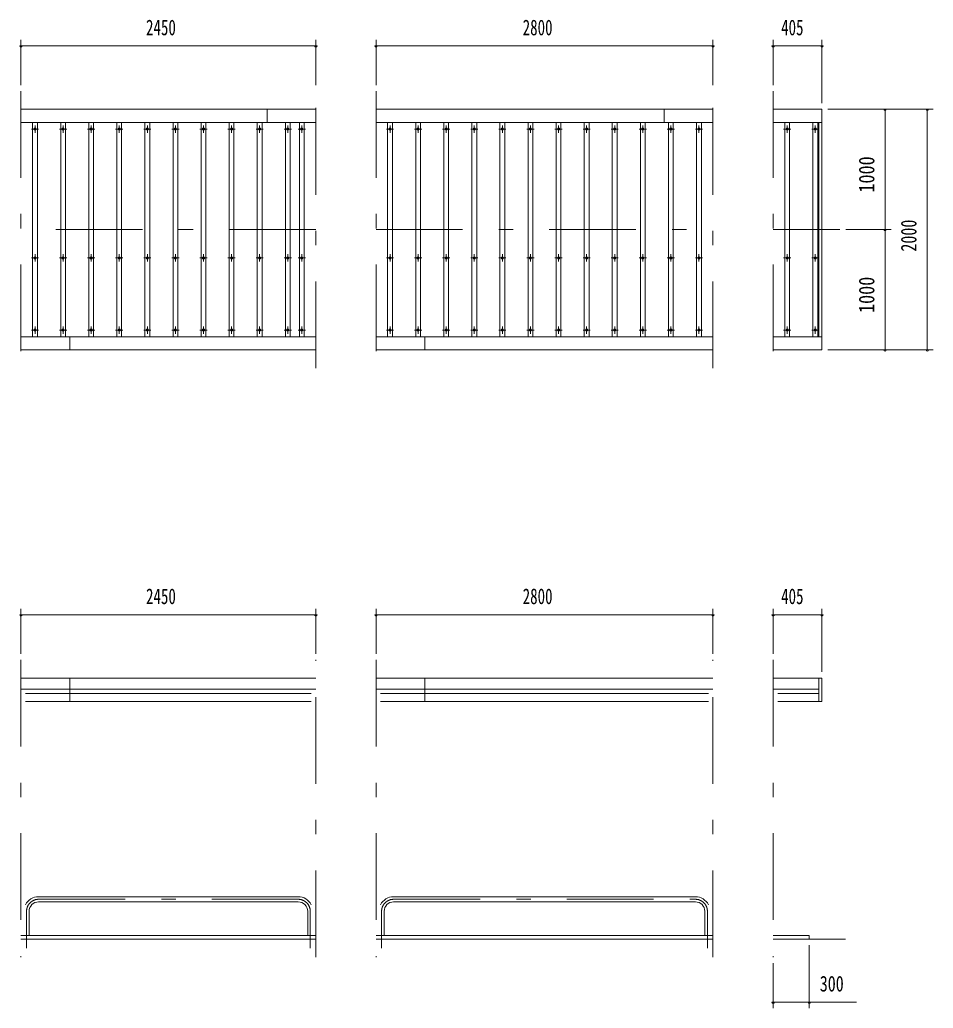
# Model space of a CAD drawing. Units: millimetres, scale not verified. Extents: x -23548 to 23548, y -10500 to 10500.
# Drawn here: x -14854 to -7264, y 1220 to 9431 of the extents above; entities that cross this region are included whole.
import ezdxf
from ezdxf.enums import TextEntityAlignment as Align

# ---------------------------------------------------------------- set-up
doc = ezdxf.new("R2010")
doc.units = ezdxf.units.MM
doc.header["$LTSCALE"] = 60
doc.linetypes.add('USER3', pattern=[24, 12, -5, 2, -5])
for name, color, linetype, lineweight in [('0-2_1-0BOLD', 7, 'Continuous', 18), ('0-3_1-2CENTER', 3, 'USER3', 18), ('0-4_1-4THIN', 4, 'Continuous', 18), ('0-5_1-5DIM', 3, 'Continuous', 18)]:
    doc.layers.add(name, color=color, linetype=linetype, lineweight=lineweight)
doc.styles.add('ＭＳ ゴシック', font='')
doc.styles.get('ＭＳ ゴシック').set_extended_font_data('MS Gothic')

msp = doc.modelspace()

# ---------------------------------------------------------------- linework, layer by layer
at = {"layer": '0-2_1-0BOLD'}
for p, q in [((-14844.44, 8687.67), (-12394.44, 8687.67)), ((-12799.44, 8687.67), (-12799.44, 8577.67)), ((-11894.44, 8687.67), (-9094.44, 8687.67)), ((-9499.44, 8687.67), (-9499.44, 8577.67)), ((-12394.44, 8577.67), (-14844.44, 8577.67)), ((-9094.44, 8577.67), (-11894.44, 8577.67)), ((-8594.44, 8577.67), (-8189.44, 8577.67)), ((-8214.44, 8577.67), (-8214.44, 6797.67)), ((-12394.44, 6797.67), (-14844.44, 6797.67)), ((-14439.44, 6797.67), (-14439.44, 6687.67)), ((-11894.44, 6797.67), (-9094.44, 6797.67)), ((-11489.44, 6687.67), (-11489.44, 6797.67)), ((-8189.44, 6797.67), (-8594.44, 6797.67)), ((-14844.44, 6687.67), (-12394.44, 6687.67)), ((-9094.44, 6687.67), (-11894.44, 6687.67)), ((-8594.44, 6687.67), (-8189.44, 6687.67)), ((-14844.44, 3962.67), (-12394.44, 3962.67)), ((-14439.44, 3962.67), (-14439.44, 3768.55)), ((-11894.44, 3962.67), (-9094.44, 3962.67)), ((-11489.44, 3962.67), (-11489.44, 3768.55)), ((-8214.44, 3962.67), (-8214.44, 3768.55)), ((-12394.44, 3868.72), (-14844.44, 3868.72)), ((-9094.44, 3868.72), (-11894.44, 3868.72)), ((-8214.44, 3868.72), (-8594.44, 3868.72)), ((-14806.29, 3834.18), (-12432.59, 3834.18)), ((-11856.29, 3834.18), (-9132.59, 3834.18)), ((-8556.29, 3834.18), (-8214.44, 3834.18)), ((-12432.59, 3768.55), (-14806.29, 3768.55)), ((-9132.59, 3768.55), (-11856.29, 3768.55)), ((-12540.8, 2146.02), (-14698.09, 2146.02)), ((-11748.08, 2146.02), (-9240.79, 2146.02)), ((-14698.09, 2103.32), (-12540.8, 2103.32)), ((-9240.79, 2103.32), (-11748.08, 2103.32)), ((-14776.74, 2024.67), (-14776.74, 1824.67)), ((-12462.15, 2024.67), (-12462.15, 1824.67)), ((-11826.73, 1824.67), (-11826.73, 2024.67)), ((-9162.14, 1824.67), (-9162.14, 2024.67)), ((-12394.44, 1824.67), (-14844.44, 1824.67)), ((-11894.44, 1824.67), (-9094.44, 1824.67)), ((-14844.44, 1794.67), (-12394.44, 1794.67)), ((-9094.44, 1794.67), (-11894.44, 1794.67)), ((-8594.44, 1794.67), (-7994.44, 1794.67))]:
    msp.add_line(p, q, dxfattribs=at)
for points in [[(-8189.44, 6687.67), (-8189.44, 8687.67), (-8594.44, 8687.67)], [(-8594.44, 3962.67), (-8189.44, 3962.67), (-8189.44, 3768.55), (-8556.29, 3768.55)], [(-8294.44, 1794.67), (-8294.44, 1824.67), (-8594.44, 1824.67)]]:
    msp.add_lwpolyline(points, dxfattribs=at)
for centre in [(-14727.77, 8522.67), (-14494.44, 8522.67), (-14261.11, 8522.67), (-14027.77, 8522.67), (-13794.44, 8522.67), (-13561.11, 8522.67), (-13327.77, 8522.67), (-13094.44, 8522.67), (-12861.11, 8522.67), (-12627.77, 8522.67), (-12511.1, 8522.67), (-11777.77, 8522.67), (-11544.44, 8522.67), (-11311.1, 8522.67), (-11077.77, 8522.67), (-10844.44, 8522.67), (-10611.1, 8522.67), (-10377.77, 8522.67), (-10144.44, 8522.67), (-9911.1, 8522.67), (-9677.77, 8522.67), (-9444.44, 8522.67), (-9211.1, 8522.67), (-8477.77, 8522.67), (-8244.44, 8522.67), (-14727.77, 7452.68), (-14494.44, 7452.68), (-14261.11, 7452.68), (-14027.77, 7452.68), (-13794.44, 7452.68), (-13561.11, 7452.68), (-13327.77, 7452.68), (-13094.44, 7452.68), (-12861.11, 7452.68), (-12627.77, 7452.68), (-12511.1, 7452.68), (-11777.77, 7452.68), (-11544.44, 7452.68), (-11311.1, 7452.68), (-11077.77, 7452.68), (-10844.44, 7452.68), (-10611.1, 7452.68), (-10377.77, 7452.68), (-10144.44, 7452.68), (-9911.1, 7452.68), (-9677.77, 7452.68), (-9444.44, 7452.68), (-9211.1, 7452.68), (-8477.77, 7452.68), (-8244.44, 7452.68), (-14727.77, 6852.68), (-14494.44, 6852.68), (-14261.11, 6852.68), (-14027.77, 6852.68), (-13794.44, 6852.68), (-13561.11, 6852.68), (-13327.77, 6852.68), (-13094.44, 6852.68), (-12861.11, 6852.68), (-12627.77, 6852.68), (-12511.1, 6852.68), (-11777.77, 6852.68), (-11544.44, 6852.68), (-11311.1, 6852.68), (-11077.77, 6852.68), (-10844.44, 6852.68), (-10611.1, 6852.68), (-10377.77, 6852.68), (-10144.44, 6852.68), (-9911.1, 6852.68), (-9677.77, 6852.68), (-9444.44, 6852.68), (-9211.1, 6852.68), (-8477.77, 6852.68), (-8244.44, 6852.68)]:
    msp.add_circle(centre, 10, dxfattribs=at)
for centre, radius, start, end in [((-14698.09, 2024.67), 121.35, 90, 153.07823), ((-12540.8, 2024.67), 121.35, 26.91106, 90), ((-11748.08, 2024.67), 121.35, 90, 153.08894), ((-9240.79, 2024.67), 121.35, 26.92177, 90), ((-14698.09, 2024.67), 78.65, 90, 180), ((-12540.8, 2024.67), 78.65, 0, 90), ((-11748.08, 2024.67), 78.65, 90, 180), ((-9240.79, 2024.67), 78.65, 0, 90)]:
    msp.add_arc(centre, radius, start, end, dxfattribs=at)
at = {"layer": '0-3_1-2CENTER'}
for p, q in [((-14844.44, 8837.68), (-14844.44, 6537.67)), ((-12394.44, 6537.67), (-12394.44, 8837.68)), ((-11894.44, 8837.68), (-11894.44, 6537.67)), ((-9094.44, 6537.67), (-9094.44, 8837.68)), ((-8594.44, 8837.68), (-8594.44, 6537.67)), ((-14727.77, 8552.68), (-14727.77, 8492.67)), ((-14494.44, 8492.67), (-14494.44, 8552.68)), ((-14261.11, 8552.68), (-14261.11, 8492.67)), ((-14027.77, 8492.67), (-14027.77, 8552.68)), ((-13794.44, 8552.68), (-13794.44, 8492.67)), ((-13561.11, 8492.67), (-13561.11, 8552.68)), ((-13327.77, 8552.68), (-13327.77, 8492.67)), ((-13094.44, 8492.67), (-13094.44, 8552.68)), ((-12861.11, 8492.67), (-12861.11, 8552.68)), ((-12627.77, 8492.67), (-12627.77, 8552.68)), ((-12511.1, 8552.68), (-12511.1, 8492.67)), ((-11777.77, 8552.68), (-11777.77, 8492.67)), ((-11544.44, 8492.67), (-11544.44, 8552.68)), ((-11311.1, 8552.68), (-11311.1, 8492.67)), ((-11077.77, 8492.67), (-11077.77, 8552.68)), ((-10844.44, 8552.68), (-10844.44, 8492.67)), ((-10611.1, 8492.67), (-10611.1, 8552.68)), ((-10377.77, 8552.68), (-10377.77, 8492.67)), ((-10144.44, 8492.67), (-10144.44, 8552.68)), ((-9911.1, 8552.68), (-9911.1, 8492.67)), ((-9677.77, 8492.67), (-9677.77, 8552.68)), ((-9444.44, 8552.68), (-9444.44, 8492.67)), ((-9211.1, 8492.67), (-9211.1, 8552.68)), ((-8477.77, 8552.68), (-8477.77, 8492.67)), ((-8244.44, 8492.67), (-8244.44, 8552.68)), ((-14697.77, 8522.67), (-14757.77, 8522.67)), ((-14464.44, 8522.67), (-14524.44, 8522.67)), ((-14231.11, 8522.67), (-14291.11, 8522.67)), ((-13997.77, 8522.67), (-14057.77, 8522.67)), ((-13764.44, 8522.67), (-13824.44, 8522.67)), ((-13531.11, 8522.67), (-13591.11, 8522.67)), ((-13297.78, 8522.67), (-13357.77, 8522.67)), ((-13064.44, 8522.67), (-13124.44, 8522.67)), ((-12831.11, 8522.67), (-12891.11, 8522.67)), ((-12597.78, 8522.67), (-12657.77, 8522.67)), ((-12481.1, 8522.67), (-12541.1, 8522.67)), ((-11747.77, 8522.67), (-11807.77, 8522.67)), ((-11514.44, 8522.67), (-11574.44, 8522.67)), ((-11281.11, 8522.67), (-11341.11, 8522.67)), ((-11047.77, 8522.67), (-11107.77, 8522.67)), ((-10814.44, 8522.67), (-10874.44, 8522.67)), ((-10581.11, 8522.67), (-10641.11, 8522.67)), ((-10347.77, 8522.67), (-10407.77, 8522.67)), ((-10114.44, 8522.67), (-10174.44, 8522.67)), ((-9881.11, 8522.67), (-9941.11, 8522.67)), ((-9647.77, 8522.67), (-9707.77, 8522.67)), ((-9414.44, 8522.67), (-9474.44, 8522.67)), ((-9181.11, 8522.67), (-9241.11, 8522.67)), ((-8447.77, 8522.67), (-8507.77, 8522.67)), ((-8214.44, 8522.67), (-8274.44, 8522.67)), ((-12394.44, 7687.67), (-14844.44, 7687.67)), ((-11894.44, 7687.67), (-9094.44, 7687.67)), ((-8039.44, 7687.67), (-8594.44, 7687.67)), ((-14727.77, 7422.67), (-14727.77, 7482.68)), ((-14494.44, 7482.68), (-14494.44, 7422.67)), ((-14261.11, 7422.67), (-14261.11, 7482.68)), ((-14027.77, 7482.68), (-14027.77, 7422.67)), ((-13794.44, 7422.67), (-13794.44, 7482.68)), ((-13561.11, 7482.68), (-13561.11, 7422.67)), ((-13327.77, 7422.67), (-13327.77, 7482.68)), ((-13094.44, 7482.68), (-13094.44, 7422.67)), ((-12861.11, 7422.67), (-12861.11, 7482.68)), ((-12627.77, 7422.67), (-12627.77, 7482.68)), ((-12511.1, 7482.68), (-12511.1, 7422.67)), ((-11777.77, 7422.67), (-11777.77, 7482.68)), ((-11544.44, 7482.68), (-11544.44, 7422.67)), ((-11311.1, 7422.67), (-11311.1, 7482.68)), ((-11077.77, 7482.68), (-11077.77, 7422.67)), ((-10844.44, 7422.67), (-10844.44, 7482.68)), ((-10611.1, 7482.68), (-10611.1, 7422.67)), ((-10377.77, 7422.67), (-10377.77, 7482.68)), ((-10144.44, 7482.68), (-10144.44, 7422.67)), ((-9911.1, 7422.67), (-9911.1, 7482.68)), ((-9677.77, 7482.68), (-9677.77, 7422.67)), ((-9444.44, 7422.67), (-9444.44, 7482.68)), ((-9211.1, 7482.68), (-9211.1, 7422.67)), ((-8477.77, 7482.68), (-8477.77, 7422.67)), ((-8244.44, 7422.67), (-8244.44, 7482.68)), ((-14697.77, 7452.68), (-14757.77, 7452.68)), ((-14524.44, 7452.68), (-14464.44, 7452.68)), ((-14231.11, 7452.68), (-14291.11, 7452.68)), ((-14057.77, 7452.68), (-13997.77, 7452.68)), ((-13764.44, 7452.68), (-13824.44, 7452.68)), ((-13591.11, 7452.68), (-13531.11, 7452.68)), ((-13297.78, 7452.68), (-13357.77, 7452.68)), ((-13124.44, 7452.68), (-13064.44, 7452.68)), ((-12831.11, 7452.68), (-12891.11, 7452.68)), ((-12657.77, 7452.68), (-12597.78, 7452.68)), ((-12541.1, 7452.68), (-12481.1, 7452.68)), ((-11747.77, 7452.68), (-11807.77, 7452.68)), ((-11514.44, 7452.68), (-11574.44, 7452.68)), ((-11281.11, 7452.68), (-11341.11, 7452.68)), ((-11047.77, 7452.68), (-11107.77, 7452.68)), ((-10814.44, 7452.68), (-10874.44, 7452.68)), ((-10581.11, 7452.68), (-10641.11, 7452.68)), ((-10347.77, 7452.68), (-10407.77, 7452.68)), ((-10114.44, 7452.68), (-10174.44, 7452.68)), ((-9881.11, 7452.68), (-9941.11, 7452.68)), ((-9647.77, 7452.68), (-9707.77, 7452.68)), ((-9414.44, 7452.68), (-9474.44, 7452.68)), ((-9181.11, 7452.68), (-9241.11, 7452.68)), ((-8507.77, 7452.68), (-8447.77, 7452.68)), ((-8214.44, 7452.68), (-8274.44, 7452.68)), ((-14757.77, 6852.68), (-14697.77, 6852.68)), ((-14727.77, 6822.68), (-14727.77, 6882.67)), ((-14464.44, 6852.68), (-14524.44, 6852.68)), ((-14494.44, 6822.68), (-14494.44, 6882.67)), ((-14291.11, 6852.68), (-14231.11, 6852.68)), ((-14261.11, 6822.68), (-14261.11, 6882.67)), ((-14057.77, 6852.68), (-13997.77, 6852.68)), ((-14027.77, 6822.68), (-14027.77, 6882.67)), ((-13824.44, 6852.68), (-13764.44, 6852.68)), ((-13794.44, 6822.68), (-13794.44, 6882.67)), ((-13591.11, 6852.68), (-13531.11, 6852.68)), ((-13561.11, 6822.68), (-13561.11, 6882.67)), ((-13357.77, 6852.68), (-13297.78, 6852.68)), ((-13327.77, 6822.68), (-13327.77, 6882.67)), ((-13124.44, 6852.68), (-13064.44, 6852.68)), ((-13094.44, 6822.68), (-13094.44, 6882.67)), ((-12891.11, 6852.68), (-12831.11, 6852.68)), ((-12861.11, 6822.68), (-12861.11, 6882.67)), ((-12657.77, 6852.68), (-12597.78, 6852.68)), ((-12627.77, 6882.67), (-12627.77, 6822.68)), ((-12541.1, 6852.68), (-12481.1, 6852.68)), ((-12511.1, 6822.68), (-12511.1, 6882.67)), ((-11807.77, 6852.68), (-11747.77, 6852.68)), ((-11777.77, 6822.68), (-11777.77, 6882.67)), ((-11574.44, 6852.68), (-11514.44, 6852.68)), ((-11544.44, 6822.68), (-11544.44, 6882.67)), ((-11341.11, 6852.68), (-11281.11, 6852.68)), ((-11311.1, 6822.68), (-11311.1, 6882.67)), ((-11107.77, 6852.68), (-11047.77, 6852.68)), ((-11077.77, 6822.68), (-11077.77, 6882.67)), ((-10874.44, 6852.68), (-10814.44, 6852.68)), ((-10844.44, 6822.68), (-10844.44, 6882.67)), ((-10641.11, 6852.68), (-10581.11, 6852.68)), ((-10611.1, 6822.68), (-10611.1, 6882.67)), ((-10407.77, 6852.68), (-10347.77, 6852.68)), ((-10377.77, 6822.68), (-10377.77, 6882.67)), ((-10174.44, 6852.68), (-10114.44, 6852.68)), ((-10144.44, 6822.68), (-10144.44, 6882.67)), ((-9941.11, 6852.68), (-9881.11, 6852.68)), ((-9911.1, 6822.68), (-9911.1, 6882.67)), ((-9707.77, 6852.68), (-9647.77, 6852.68)), ((-9677.77, 6822.68), (-9677.77, 6882.67)), ((-9474.44, 6852.68), (-9414.44, 6852.68)), ((-9444.44, 6822.68), (-9444.44, 6882.67)), ((-9241.11, 6852.68), (-9181.11, 6852.68)), ((-9211.1, 6822.68), (-9211.1, 6882.67)), ((-8507.77, 6852.68), (-8447.77, 6852.68)), ((-8477.77, 6822.68), (-8477.77, 6882.67)), ((-8274.44, 6852.68), (-8214.44, 6852.68)), ((-8244.44, 6822.68), (-8244.44, 6882.67)), ((-14844.44, 4112.67), (-14844.44, 1644.67)), ((-12394.44, 1644.67), (-12394.44, 4112.67)), ((-11894.44, 4112.67), (-11894.44, 1644.67)), ((-9094.44, 1644.67), (-9094.44, 4112.67)), ((-8594.44, 4112.67), (-8594.44, 1644.67)), ((-14698.09, 2124.67), (-12540.8, 2124.67)), ((-11748.08, 2124.67), (-9240.79, 2124.67)), ((-14798.09, 1719.67), (-14798.09, 2024.67)), ((-12440.8, 2024.67), (-12440.8, 1719.67)), ((-11848.08, 1719.67), (-11848.08, 2024.67)), ((-9140.79, 2024.67), (-9140.79, 1719.67))]:
    msp.add_line(p, q, dxfattribs=at)
for centre, start, end in [((-14698.09, 2024.67), 90, 180), ((-12540.8, 2024.67), 0, 90), ((-11748.08, 2024.67), 90, 180), ((-9240.79, 2024.67), 0, 90)]:
    msp.add_arc(centre, 100, start, end, dxfattribs=at)
at = {"layer": '0-4_1-4THIN'}
for p, q in [((-14747.78, 8577.68), (-14747.78, 6797.68)), ((-14707.78, 6797.68), (-14707.78, 8577.68)), ((-14514.44, 8577.68), (-14514.44, 6797.68)), ((-14474.44, 6797.68), (-14474.44, 8577.68)), ((-14281.11, 8577.68), (-14281.11, 6797.68)), ((-14241.11, 6797.68), (-14241.11, 8577.68)), ((-14047.78, 8577.68), (-14047.78, 6797.68)), ((-14007.78, 6797.68), (-14007.78, 8577.68)), ((-13814.44, 8577.68), (-13814.44, 6797.68)), ((-13774.44, 6797.68), (-13774.44, 8577.68)), ((-13581.11, 8577.68), (-13581.11, 6797.68)), ((-13541.11, 6797.68), (-13541.11, 8577.68)), ((-13347.78, 8577.68), (-13347.78, 6797.68)), ((-13307.78, 6797.68), (-13307.78, 8577.68)), ((-13114.44, 8577.68), (-13114.44, 6797.68)), ((-13074.44, 6797.68), (-13074.44, 8577.68)), ((-12881.11, 8577.68), (-12881.11, 6797.68)), ((-12841.11, 6797.68), (-12841.11, 8577.68)), ((-12647.78, 8577.68), (-12647.78, 6797.68)), ((-12607.78, 6797.68), (-12607.78, 8577.68)), ((-12531.1, 8577.68), (-12531.1, 6797.68)), ((-12491.1, 6797.68), (-12491.1, 8577.68)), ((-11797.78, 8577.68), (-11797.78, 6797.68)), ((-11757.77, 6797.68), (-11757.77, 8577.68)), ((-11564.44, 8577.68), (-11564.44, 6797.68)), ((-11524.44, 6797.68), (-11524.44, 8577.68)), ((-11331.11, 8577.68), (-11331.11, 6797.68)), ((-11291.11, 6797.68), (-11291.11, 8577.68)), ((-11097.78, 8577.68), (-11097.78, 6797.68)), ((-11057.78, 6797.68), (-11057.78, 8577.68)), ((-10864.44, 8577.68), (-10864.44, 6797.68)), ((-10824.44, 6797.68), (-10824.44, 8577.68)), ((-10631.11, 8577.68), (-10631.11, 6797.68)), ((-10591.11, 6797.68), (-10591.11, 8577.68)), ((-10397.78, 8577.68), (-10397.78, 6797.68)), ((-10357.78, 6797.68), (-10357.78, 8577.68)), ((-10164.44, 8577.68), (-10164.44, 6797.68)), ((-10124.44, 6797.68), (-10124.44, 8577.68)), ((-9931.11, 8577.68), (-9931.11, 6797.68)), ((-9891.11, 6797.68), (-9891.11, 8577.68)), ((-9697.78, 8577.68), (-9697.78, 6797.68)), ((-9657.78, 6797.68), (-9657.78, 8577.68)), ((-9464.44, 8577.68), (-9464.44, 6797.68)), ((-9424.44, 6797.68), (-9424.44, 8577.68)), ((-9231.11, 8577.68), (-9231.11, 6797.68)), ((-9191.11, 6797.68), (-9191.11, 8577.68)), ((-8497.78, 8577.68), (-8497.78, 6797.68)), ((-8457.77, 6797.68), (-8457.77, 8577.68)), ((-8264.44, 8577.68), (-8264.44, 6797.68)), ((-8224.44, 6797.68), (-8224.44, 8577.68))]:
    msp.add_line(p, q, dxfattribs=at)
at = {"layer": '0-5_1-5DIM'}
for p, q in [((-14834.44, 9212.68), (-14854.44, 9212.68)), ((-14844.44, 8887.68), (-14844.44, 9262.68)), ((-14844.44, 9212.68), (-12394.44, 9212.68)), ((-12384.44, 9212.68), (-12404.44, 9212.68)), ((-12394.44, 8887.68), (-12394.44, 9262.68)), ((-11884.44, 9212.68), (-11904.44, 9212.68)), ((-11894.44, 9262.68), (-11894.44, 8887.68)), ((-11894.44, 9212.68), (-9094.44, 9212.68)), ((-9084.44, 9212.68), (-9104.44, 9212.68)), ((-9094.44, 8887.68), (-9094.44, 9262.68)), ((-8584.44, 9212.68), (-8604.44, 9212.68)), ((-8594.44, 9262.68), (-8594.44, 8887.68)), ((-8594.44, 9212.68), (-8189.44, 9212.68)), ((-8179.44, 9212.68), (-8199.44, 9212.68)), ((-8189.44, 8737.67), (-8189.44, 9262.68)), ((-8139.44, 8687.67), (-7264.44, 8687.67)), ((-7654.44, 8687.67), (-7674.44, 8687.67)), ((-7664.44, 7687.67), (-7664.44, 8687.67)), ((-7304.44, 8687.67), (-7324.44, 8687.67)), ((-7314.44, 8687.67), (-7314.44, 6687.67)), ((-7614.44, 7687.67), (-7989.44, 7687.67)), ((-7654.44, 7687.67), (-7674.44, 7687.67)), ((-7664.44, 6687.67), (-7664.44, 7687.67)), ((-8139.44, 6687.67), (-7264.44, 6687.67)), ((-7654.44, 6687.67), (-7674.44, 6687.67)), ((-7304.44, 6687.67), (-7324.44, 6687.67)), ((-14844.44, 4537.67), (-14844.44, 4162.67)), ((-12394.44, 4162.67), (-12394.44, 4537.67)), ((-11894.44, 4537.67), (-11894.44, 4162.67)), ((-9094.44, 4162.67), (-9094.44, 4537.67)), ((-8594.44, 4537.67), (-8594.44, 4162.67)), ((-8189.44, 4012.67), (-8189.44, 4537.67)), ((-14834.44, 4487.67), (-14854.44, 4487.67)), ((-14844.44, 4487.67), (-12394.44, 4487.67)), ((-12384.44, 4487.67), (-12404.44, 4487.67)), ((-11884.44, 4487.67), (-11904.44, 4487.67)), ((-11894.44, 4487.67), (-9094.44, 4487.67)), ((-9084.44, 4487.67), (-9104.44, 4487.67)), ((-8584.44, 4487.67), (-8604.44, 4487.67)), ((-8594.44, 4487.67), (-8189.44, 4487.67)), ((-8179.44, 4487.67), (-8199.44, 4487.67)), ((-8294.44, 1219.67), (-8294.44, 1744.67)), ((-8594.44, 1594.67), (-8594.44, 1219.67)), ((-8584.44, 1269.67), (-8604.44, 1269.67)), ((-8594.44, 1269.67), (-8294.44, 1269.67)), ((-8284.44, 1269.67), (-8304.44, 1269.67)), ((-8294.44, 1269.67), (-7901.93, 1269.67))]:
    msp.add_line(p, q, dxfattribs=at)
for centre in [(-14844.44, 9212.68), (-12394.44, 9212.68), (-11894.44, 9212.68), (-9094.44, 9212.68), (-8594.44, 9212.68), (-8189.44, 9212.68), (-7664.44, 8687.67), (-7314.44, 8687.67), (-7664.44, 7687.67), (-7664.44, 6687.67), (-7314.44, 6687.67), (-14844.44, 4487.67), (-12394.44, 4487.67), (-11894.44, 4487.67), (-9094.44, 4487.67), (-8594.44, 4487.67), (-8189.44, 4487.67), (-8594.44, 1269.67), (-8294.44, 1269.67)]:
    msp.add_arc(centre, 10, 180, 0, dxfattribs=at)

# ---------------------------------------------------------------- texts
at = {"layer": '0-5_1-5DIM', "color": 7, "style": 'ＭＳ ゴシック'}
for s, width, p in [('2450', 0.7, (-13805.45, 9262.68)), ('2800', 0.7, (-10675.71, 9262.68)), ('405', 0.7, (-8528.32, 9262.68)), ('2450', 0.7, (-13805.45, 4537.67)), ('2800', 0.7, (-10675.71, 4537.67)), ('405', 0.7, (-8528.32, 4537.67)), ('300', 0.75, (-8207.29, 1319.67))]:
    msp.add_text(s, height=130.2, dxfattribs=dict(at, width=width)).set_placement(p, align=Align.BOTTOM_LEFT)
for s, width, p in [('1000', 0.85, (-7714.44, 7994.87)), ('2000', 0.75, (-7364.44, 7504.64)), ('1000', 0.85, (-7714.44, 6994.87))]:
    msp.add_text(s, height=130.2, rotation=90, dxfattribs=dict(at, width=width)).set_placement(p, align=Align.BOTTOM_LEFT)

doc.saveas('drawing.dxf')
